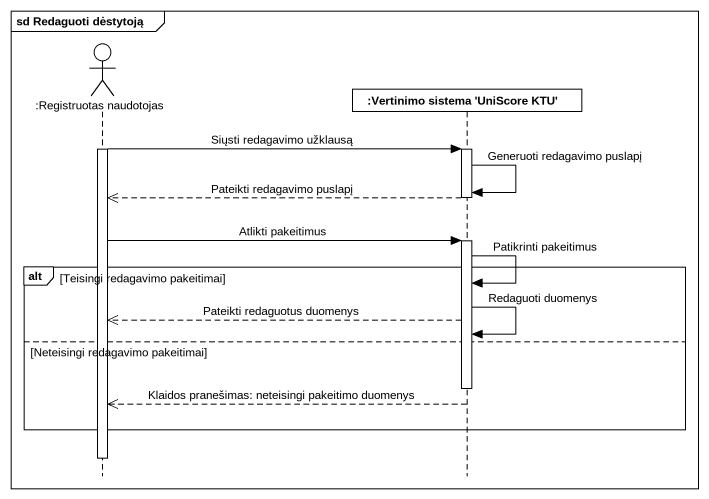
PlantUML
@startuml
mainframe sd Redaguoti dėstytoją
hide footbox
actor ":Registruotas naudotojas" as Registruotas_naudotojas
participant ":Vertinimo sistema 'UniScore KTU'" as Vertinimo_sistema_UniScore

activate Registruotas_naudotojas
Registruotas_naudotojas -> Vertinimo_sistema_UniScore : Siųsti redagavimo užklausą
activate Vertinimo_sistema_UniScore
Vertinimo_sistema_UniScore -> Vertinimo_sistema_UniScore : Generuoti redagavimo puslapį
Vertinimo_sistema_UniScore -->> Registruotas_naudotojas : Pateikti redagavimo puslapį
deactivate Vertinimo_sistema_UniScore
Registruotas_naudotojas -> Vertinimo_sistema_UniScore : Atlikti pakeitimus
activate Vertinimo_sistema_UniScore
alt Teisingi redagavimo pakeitimai
  Vertinimo_sistema_UniScore -> Vertinimo_sistema_UniScore : Patikrinti pakeitimus
  Vertinimo_sistema_UniScore -->> Registruotas_naudotojas : Pateikti redaguotus duomenys
  Vertinimo_sistema_UniScore -> Vertinimo_sistema_UniScore : Redaguoti duomenys
else Neteisingi redagavimo pakeitimai
  deactivate Vertinimo_sistema_UniScore
  Vertinimo_sistema_UniScore -->> Registruotas_naudotojas : Klaidos pranešimas: neteisingi pakeitimo duomenys
end
deactivate Registruotas_naudotojas
@enduml
